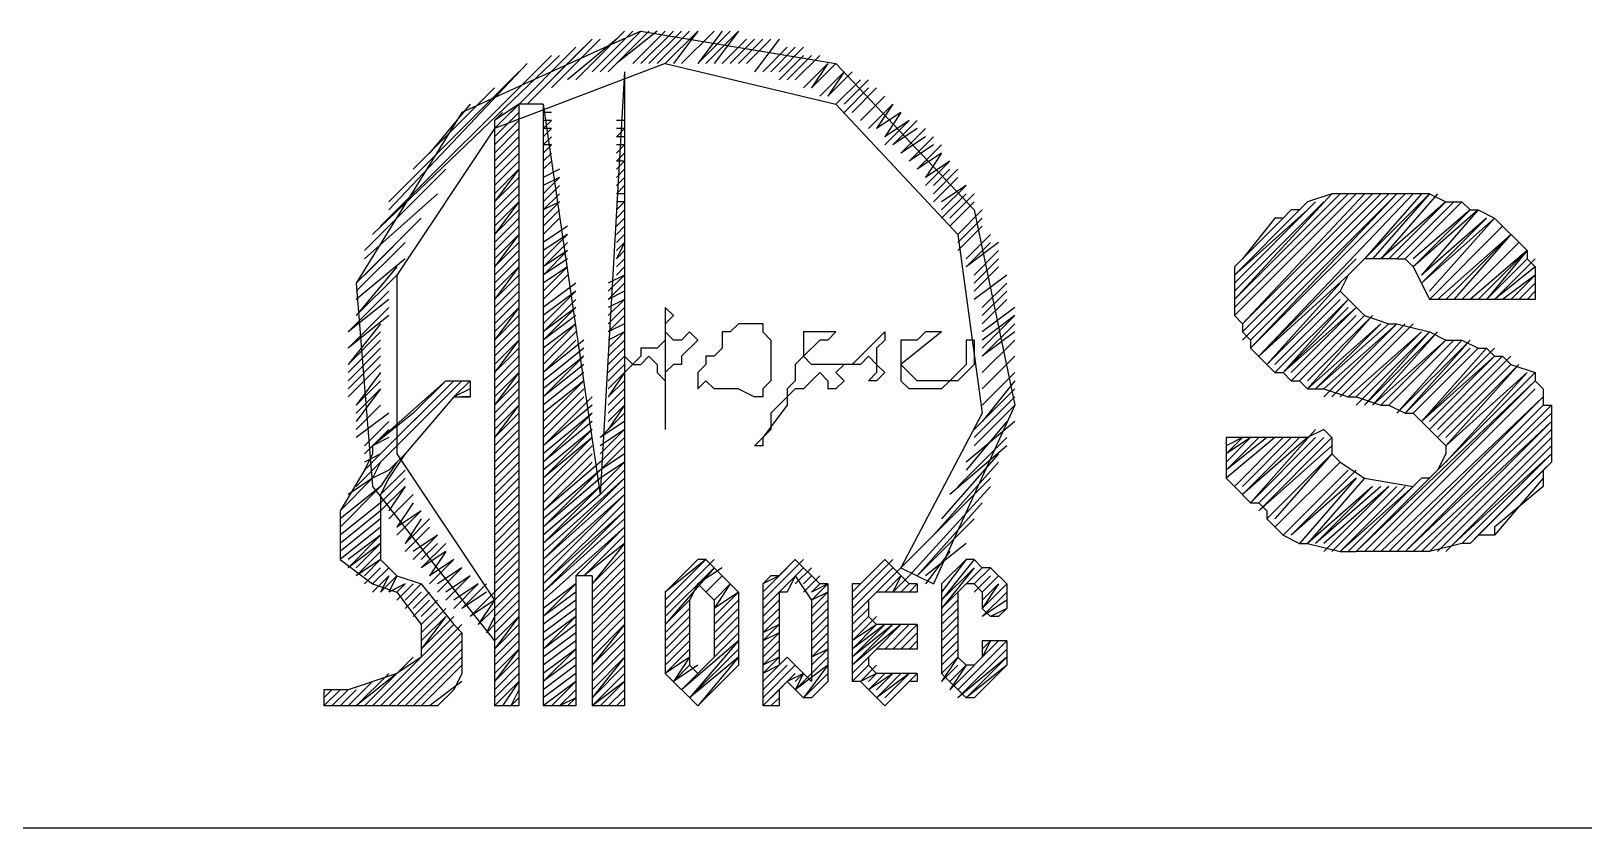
# Model space of a CAD drawing. Extents: x -1005 to 594, y -998 to 420.
# Drawn here: x 444.8 to 463.9, y 7.5 to 17.3 of the extents above; entities that cross this region are included whole.
import ezdxf

# ---------------------------------------------------------------- set-up
doc = ezdxf.new("R2010")
doc.units = 0

msp = doc.modelspace()

# ---------------------------------------------------------------- linework, layer by layer
at = {"layer": 'GT_1', "flags": 128}
for points in [[(452.3, 17.3), (450.1, 16.3), (448.8, 14.2), (449, 11.7), (450.5, 9.8)], [(451.7, 17.2), (451, 16.5)], [(451.8, 17.2), (451.2, 16.6)], [(452, 17.2), (451.4, 16.7)], [(452.1, 17.3), (451.5, 16.7)], [(452.2, 17.3), (451.7, 16.8)], [(452.3, 17.3), (451.8, 16.8)], [(452.4, 17.3), (451.9, 16.8)], [(452.5, 17.3), (452, 16.9)], [(452.6, 17.3), (452.2, 16.9)], [(452.7, 17.3), (452.3, 16.9)], [(452.3, 17.3), (454.7, 16.9)], [(452.8, 17.3), (452.4, 16.9)], [(452.9, 17.3), (452.5, 16.9)], [(453, 17.3), (452.6, 16.9)], [(453, 17.3), (452.7, 16.9)], [(453.2, 17.3), (452.8, 16.9)], [(453.2, 17.3), (452.8, 16.9)], [(453.4, 17.3), (453, 16.9)], [(453.3, 17.3), (453, 16.9)], [(453.5, 17.3), (453.1, 16.9)], [(453.5, 17.3), (453.2, 16.9)], [(453.6, 17.2), (453.3, 16.9)], [(453.7, 17.2), (453.4, 16.9)], [(453.8, 17.2), (453.5, 16.9)], [(453.8, 17.2), (453.5, 16.9)], [(453.9, 17.2), (453.6, 16.9)], [(454, 17.2), (453.7, 16.8)], [(451.3, 17), (449, 14.8)], [(451.2, 17), (449.1, 14.9)], [(451.5, 17.1), (450.7, 16.3)], [(451.6, 17.1), (450.9, 16.4)], [(454.1, 17.1), (453.8, 16.8)], [(454.1, 17.1), (453.8, 16.8)], [(454.2, 17.1), (453.9, 16.8)], [(454.3, 17.1), (454, 16.8)], [(454.3, 17), (454, 16.7)], [(454.4, 17), (454.1, 16.7)], [(454.5, 17), (454.2, 16.7)], [(454.5, 17), (454.2, 16.7)], [(450.9, 16.9), (449.2, 15.1)], [(452.6, 16.9), (450.5, 16.1), (449.3, 14.3), (449.3, 12.1), (450.5, 10.3)], [(452.6, 16.9), (454.7, 16.4)], [(454.6, 16.9), (454.3, 16.6)], [(454.6, 16.9), (454.4, 16.6)], [(454.7, 16.9), (454.4, 16.6)], [(454.7, 16.9), (456.4, 15.1)], [(450.8, 16.8), (449.2, 15.2)], [(452.1, 16.8), (451.8, 11.6)], [(452.1, 16.8), (452.1, 9)], [(454.8, 16.8), (454.5, 16.5)], [(454.9, 16.8), (454.6, 16.5)], [(454.8, 16.8), (454.6, 16.5)], [(455, 16.7), (454.7, 16.4)], [(455, 16.7), (454.7, 16.4)], [(455.1, 16.7), (454.8, 16.4)], [(450.5, 16.6), (449.5, 15.6)], [(452.1, 16.5), (452.1, 16.4)], [(455.1, 16.6), (454.8, 16.3)], [(455.2, 16.6), (454.9, 16.3)], [(455.2, 16.6), (454.9, 16.3)], [(455.3, 16.5), (455, 16.2)], [(455.3, 16.5), (455, 16.2)], [(450.2, 16.4), (449.7, 15.8)], [(450.8, 16.4), (450.5, 16.1)], [(450.8, 16.4), (450.5, 16.1)], [(450.8, 16.4), (450.5, 16.2)], [(450.6, 16.3), (450.5, 16.2)], [(450.8, 16.3), (450.5, 16)], [(451.1, 16.4), (450.8, 16.4)], [(450.8, 16.4), (450.8, 9)], [(451.1, 16.4), (451.1, 16.4)], [(451.1, 16.4), (451.1, 9)], [(451.1, 16.4), (451.8, 11.6)], [(451.1, 16.4), (451.8, 11.6)], [(451.2, 16.3), (451.1, 16.3)], [(451.2, 16.3), (451.1, 16.3)], [(452.1, 16.4), (452.1, 16.4)], [(452.1, 16.3), (452.1, 16.2)], [(452.1, 16.3), (452.1, 16.3)], [(454.7, 16.4), (456.2, 14.8)], [(455.4, 16.4), (455.1, 16.1)], [(455.4, 16.4), (455.2, 16.1)], [(455.5, 16.3), (455.2, 16.1)], [(455.5, 16.3), (455.3, 16)], [(450.8, 16.2), (450.5, 15.9)], [(450.5, 16.2), (450.5, 9)], [(450.8, 16.1), (450.5, 15.8)], [(450.8, 16.1), (450.5, 15.8)], [(450.5, 16.1), (450.5, 16.1)], [(451.2, 16.2), (451.1, 16.1)], [(451.2, 16.2), (451.1, 16.2)], [(451.2, 16.1), (451.1, 16)], [(451.2, 16.1), (451.1, 16.1)], [(452.1, 16.2), (452, 16.2)], [(452.1, 16.1), (452, 16.1)], [(452.1, 16.1), (452, 16)], [(455.6, 16.2), (455.3, 15.9)], [(455.6, 16.2), (455.3, 16)], [(455.7, 16.2), (455.4, 15.9)], [(455.7, 16.1), (455.4, 15.9)], [(455.8, 16.1), (455.5, 15.8)], [(450.8, 16), (450.5, 15.7)], [(450.8, 16), (450.5, 15.7)], [(450.8, 15.9), (450.5, 15.6)], [(451.2, 16), (451.1, 15.9)], [(451.2, 15.9), (451.1, 15.9)], [(451.2, 15.9), (451.1, 15.8)], [(452.1, 16), (452, 16)], [(452.1, 15.9), (452, 15.8)], [(452.1, 15.9), (452, 15.9)], [(455.8, 16), (455.5, 15.8)], [(455.9, 16), (455.6, 15.7)], [(455.9, 15.9), (455.6, 15.7)], [(456, 15.9), (455.7, 15.6)], [(450.8, 15.8), (450.5, 15.5)], [(450.8, 15.7), (450.5, 15.4)], [(450.8, 15.7), (450.5, 15.4)], [(451.2, 15.8), (451.1, 15.7)], [(451.2, 15.7), (451.1, 15.6)], [(451.2, 15.7), (451.1, 15.6)], [(452.1, 15.8), (452, 15.7)], [(452.1, 15.7), (452, 15.7)], [(452.1, 15.7), (452, 15.6)], [(456, 15.8), (455.7, 15.6)], [(456, 15.8), (455.8, 15.5)], [(456.1, 15.7), (455.8, 15.5)], [(456.1, 15.7), (455.8, 15.4)], [(449.9, 15.6), (448.9, 14.6)], [(450.8, 15.6), (450.5, 15.2)], [(450.8, 15.6), (450.5, 15.3)], [(450.8, 15.5), (450.5, 15.2)], [(451.3, 15.6), (451.1, 15.5)], [(451.3, 15.6), (451.1, 15.5)], [(451.3, 15.5), (451.1, 15.3)], [(451.3, 15.5), (451.1, 15.4)], [(452.1, 15.6), (452, 15.5)], [(452.1, 15.5), (452, 15.4)], [(452.1, 15.5), (452, 15.4)], [(456.1, 15.6), (455.9, 15.4)], [(456.2, 15.6), (455.9, 15.3)], [(456.2, 15.5), (455.9, 15.2)], [(449.8, 15.3), (448.9, 14.5)], [(450.8, 15.4), (450.5, 15.1)], [(450.8, 15.3), (450.5, 15)], [(450.8, 15.3), (450.5, 15)], [(451.3, 15.4), (451.1, 15.2)], [(451.3, 15.4), (451.1, 15.2)], [(451.3, 15.3), (451.1, 15.1)], [(452.1, 15.4), (452, 15.3)], [(452.1, 15.3), (452, 15.3)], [(456.3, 15.4), (456, 15.1)], [(456.3, 15.4), (456, 15.2)], [(456.3, 15.3), (456, 15)], [(456.4, 15.3), (456.1, 15)], [(461.1, 15.3), (459.6, 13.8)], [(461, 15.3), (459.6, 13.9)], [(460.9, 15.3), (459.6, 14)], [(461.1, 15.3), (459.6, 13.8)], [(461, 15.3), (459.6, 13.9)], [(460.8, 15.3), (459.6, 14)], [(461.5, 15.3), (459.7, 13.5)], [(461.4, 15.3), (459.7, 13.6)], [(461.3, 15.3), (459.7, 13.7)], [(461.4, 15.3), (459.7, 13.6)], [(461.2, 15.3), (459.7, 13.7)], [(461.7, 15.3), (459.8, 13.4)], [(461.6, 15.3), (459.8, 13.5)], [(461.6, 15.3), (459.8, 13.4)], [(461.8, 15.3), (459.9, 13.3)], [(461.8, 15.3), (459.9, 13.3)], [(460.8, 15.3), (460.5, 15.2)], [(461, 15.3), (460.8, 15.3)], [(462, 15.3), (461, 15.3)], [(462, 15.3), (461.2, 14.5)], [(461.9, 15.3), (461.2, 14.5)], [(462, 15.3), (461.3, 14.5)], [(462.1, 15.3), (461.4, 14.5)], [(462, 15.3), (462.2, 15.2)], [(450.8, 15.2), (450.5, 14.8)], [(450.8, 15.2), (450.5, 14.9)], [(450.8, 15.1), (450.5, 14.8)], [(451.3, 15.2), (451.1, 15.1)], [(451.3, 15.2), (451.1, 15)], [(451.3, 15.1), (451.1, 14.9)], [(452.1, 15.2), (452, 15.1)], [(452.1, 15.2), (452, 15.2)], [(452.1, 15.1), (452, 15)], [(452.1, 15.1), (452, 15)], [(456.4, 15.2), (456.1, 14.9)], [(456.4, 15.2), (456.1, 14.9)], [(456.5, 15.1), (456.2, 14.8)], [(456.5, 15.1), (456.2, 14.8)], [(456.4, 15.1), (456.9, 12.7)], [(460.7, 15.2), (459.6, 14.1)], [(460.6, 15.2), (459.6, 14.2)], [(460.5, 15.1), (459.6, 14.3)], [(460.4, 15.1), (459.6, 14.3)], [(460.3, 15.1), (460.2, 15)], [(460.4, 15.1), (460.3, 15.1)], [(460.5, 15.2), (460.4, 15.1)], [(462.2, 15.2), (461.4, 14.5)], [(462.2, 15.2), (461.5, 14.5)], [(462.3, 15.2), (461.6, 14.5)], [(462.3, 15.2), (461.6, 14.5)], [(462.4, 15.2), (461.7, 14.5)], [(462.4, 15.2), (461.7, 14.5)], [(462.6, 15.1), (461.8, 14.4)], [(462.5, 15.1), (461.8, 14.4)], [(462.5, 15.1), (461.8, 14.4)], [(462.5, 15.1), (461.8, 14.5)], [(462.6, 15.1), (461.9, 14.3)], [(462.2, 15.2), (462.4, 15.2)], [(462.4, 15.2), (462.5, 15.1)], [(462.5, 15.1), (462.6, 15.1)], [(462.6, 15.1), (462.8, 15)], [(449.5, 14.9), (448.8, 14.2)], [(449.6, 15), (448.9, 14.3)], [(450.8, 15), (450.5, 14.7)], [(450.8, 14.9), (450.5, 14.6)], [(450.8, 14.9), (450.5, 14.6)], [(451.3, 15), (451.1, 14.8)], [(451.3, 15), (451.1, 14.8)], [(451.4, 14.9), (451.1, 14.7)], [(451.4, 14.9), (451.1, 14.7)], [(452.1, 15), (452, 14.9)], [(452.1, 14.9), (452, 14.8)], [(456.5, 15), (456.2, 14.7)], [(456.5, 14.9), (456.2, 14.6)], [(460.2, 15), (459.7, 14.5)], [(460.1, 15), (459.7, 14.5)], [(460.2, 15), (460.1, 15)], [(462.8, 15), (461.9, 14.2)], [(462.7, 15), (461.9, 14.2)], [(462.7, 15), (461.9, 14.3)], [(462.8, 15), (462, 14.1)], [(462.8, 15), (462, 14.1)], [(462.9, 14.9), (462, 14)], [(462.9, 14.9), (462, 14)], [(462.8, 15), (463.2, 14.6)], [(462.8, 15), (462.8, 15)], [(450.8, 14.8), (450.5, 14.4)], [(450.8, 14.8), (450.5, 14.5)], [(451.4, 14.8), (451.1, 14.5)], [(451.4, 14.8), (451.1, 14.6)], [(452.1, 14.8), (452, 14.7)], [(452.1, 14.8), (452, 14.7)], [(456.2, 14.8), (456.5, 12.6)], [(456.6, 14.8), (456.3, 14.5)], [(456.6, 14.8), (456.3, 14.5)], [(463, 14.8), (462.1, 14)], [(463, 14.8), (462.2, 14)], [(463, 14.8), (462.3, 14)], [(463, 14.8), (462.3, 14)], [(449.4, 14.7), (448.8, 14.1)], [(450.8, 14.7), (450.5, 14.4)], [(450.8, 14.6), (450.5, 14.3)], [(451.4, 14.7), (451.1, 14.4)], [(451.4, 14.6), (451.1, 14.4)], [(451.4, 14.6), (451.1, 14.3)], [(452.1, 14.7), (452, 14.5)], [(452.1, 14.7), (452, 14.6)], [(452.1, 14.6), (452, 14.5)], [(456.7, 14.7), (456.3, 14.4)], [(456.6, 14.7), (456.3, 14.4)], [(456.7, 14.6), (456.4, 14.3)], [(463.1, 14.7), (462.4, 14)], [(463.1, 14.7), (462.4, 14)], [(463.2, 14.6), (462.5, 14)], [(463.2, 14.6), (462.6, 14)], [(463.2, 14.6), (462.7, 14)], [(463.2, 14.6), (463.2, 14.5)], [(449.4, 14.5), (448.8, 14)], [(449.3, 14.4), (448.8, 13.8)], [(450.8, 14.5), (450.5, 14.2)], [(450.8, 14.5), (450.5, 14.2)], [(450.8, 14.4), (450.5, 14)], [(450.8, 14.4), (450.5, 14.1)], [(451.4, 14.5), (451.1, 14.3)], [(451.4, 14.4), (451.1, 14.1)], [(451.4, 14.4), (451.1, 14.2)], [(452.1, 14.5), (452, 14.4)], [(452.1, 14.4), (452, 14.3)], [(452.1, 14.4), (452, 14.3)], [(456.7, 14.5), (456.4, 14.2)], [(456.7, 14.4), (456.4, 14.1)], [(456.7, 14.4), (456.4, 14.1)], [(459.7, 14.5), (459.6, 14.4)], [(459.6, 14.4), (459.6, 14.2)], [(461.1, 14.5), (459.9, 13.3)], [(461.2, 14.5), (461, 14.3)], [(461.6, 14.5), (461.2, 14.5)], [(461.6, 14.5), (461.7, 14.5)], [(461.7, 14.5), (461.8, 14.4)], [(461.8, 14.4), (461.9, 14.2)], [(463.2, 14.5), (462.7, 14)], [(463.3, 14.5), (462.8, 14)], [(463.3, 14.4), (462.8, 14)], [(463.2, 14.5), (463.3, 14.4)], [(463.3, 14.4), (463.3, 14)], [(449.3, 14.3), (448.8, 13.8)], [(450.8, 14.3), (450.5, 14)], [(450.8, 14.2), (450.5, 13.9)], [(451.4, 14.3), (451.1, 14)], [(451.4, 14.3), (451.1, 14)], [(451.5, 14.2), (451.1, 13.9)], [(451.5, 14.2), (451.1, 13.9)], [(452.1, 14.3), (451.9, 14.1)], [(452.1, 14.3), (451.9, 14.2)], [(452.1, 14.2), (451.9, 14)], [(456.8, 14.3), (456.4, 14)], [(456.8, 14.2), (456.5, 13.9)], [(459.6, 14.2), (459.6, 13.8)], [(461, 14.3), (459.9, 13.3)], [(460.9, 14.2), (460, 13.2)], [(461, 14.3), (460.9, 14.1)], [(461.9, 14.2), (462, 14)], [(463.3, 14.3), (462.9, 14)], [(463.3, 14.3), (463, 14)], [(463.3, 14.2), (463.1, 14)], [(463.3, 14.2), (463.1, 14)], [(449.2, 14.1), (448.7, 13.6)], [(449.2, 14), (448.7, 13.6)], [(450.8, 14.1), (450.5, 13.8)], [(450.8, 14.1), (450.5, 13.8)], [(450.8, 14), (450.5, 13.7)], [(451.5, 14.1), (451.1, 13.7)], [(451.5, 14.1), (451.1, 13.8)], [(451.5, 14), (451.1, 13.6)], [(452.1, 14.1), (451.9, 14)], [(452.1, 14), (451.9, 13.8)], [(452.1, 14), (451.9, 13.9)], [(456.8, 14.1), (456.5, 13.8)], [(456.8, 14.1), (456.5, 13.8)], [(456.8, 14), (456.5, 13.7)], [(460.9, 14.1), (460, 13.2)], [(461, 14), (460.1, 13.1)], [(460.9, 14), (460.1, 13.2)], [(461, 14), (460.2, 13.1)], [(460.9, 14.1), (461.2, 13.8)], [(463.3, 14), (462, 14)], [(463.3, 14.1), (463.2, 14)], [(463.3, 14), (463.3, 14)], [(449.2, 13.9), (448.7, 13.4)], [(449.2, 13.8), (448.7, 13.4)], [(450.8, 13.9), (450.5, 13.6)], [(450.8, 13.9), (450.5, 13.5)], [(450.8, 13.8), (450.5, 13.5)], [(451.5, 13.9), (451.1, 13.6)], [(451.5, 13.9), (451.1, 13.5)], [(451.5, 13.8), (451.1, 13.5)], [(452.1, 13.9), (451.9, 13.7)], [(452.1, 13.9), (451.9, 13.7)], [(452.1, 13.8), (451.9, 13.6)], [(452.6, 13.9), (452.6, 12.4)], [(452.6, 13.9), (452.7, 13.8)], [(452.7, 13.8), (452.6, 13.7)], [(456.9, 13.9), (456.5, 13.6)], [(456.9, 13.8), (456.5, 13.4)], [(456.9, 13.8), (456.5, 13.5)], [(459.6, 13.8), (459.7, 13.7)], [(461.1, 13.9), (460.2, 13.1)], [(461, 13.9), (460.2, 13.1)], [(461.1, 13.9), (460.3, 13.1)], [(461.1, 13.8), (460.3, 13)], [(461.2, 13.8), (460.4, 13)], [(461.2, 13.8), (460.4, 13)], [(461.3, 13.8), (460.5, 13)], [(461.3, 13.8), (460.5, 12.9)], [(461.2, 13.8), (461.5, 13.7)], [(449.1, 13.7), (448.7, 13.2)], [(449.1, 13.6), (448.7, 13.2)], [(450.8, 13.7), (450.5, 13.4)], [(450.8, 13.7), (450.5, 13.4)], [(450.8, 13.6), (450.5, 13.3)], [(451.5, 13.7), (451.1, 13.3)], [(451.5, 13.7), (451.1, 13.4)], [(451.5, 13.6), (451.1, 13.2)], [(451.5, 13.6), (451.1, 13.2)], [(452.1, 13.7), (451.9, 13.6)], [(452.1, 13.6), (451.9, 13.5)], [(452.1, 13.6), (451.9, 13.4)], [(452.6, 13.7), (452.6, 13.6)], [(452.6, 13.6), (452.7, 13.5)], [(452.9, 13.6), (452.8, 13.5)], [(452.9, 13.6), (453, 13.5)], [(453.3, 13.6), (453.3, 13.4)], [(453.4, 13.6), (453.3, 13.6)], [(453.4, 13.6), (453.3, 13.6)], [(453.3, 13.6), (453.3, 13.4)], [(453.5, 13.7), (453.4, 13.6)], [(453.5, 13.7), (453.4, 13.6)], [(453.8, 13.7), (453.5, 13.7)], [(453.8, 13.7), (453.5, 13.7)], [(453.8, 13.7), (453.8, 13.6)], [(453.8, 13.6), (453.9, 13.5)], [(454.3, 13.6), (454.3, 13.3)], [(454.7, 13.6), (454.3, 13.6)], [(454.7, 13.6), (454.6, 13.5)], [(455.3, 13.6), (454.9, 13.2)], [(455.3, 13.6), (455.3, 13.5)], [(456, 13.6), (455.5, 13.2)], [(455.8, 13.6), (455.7, 13.5)], [(456, 13.6), (455.8, 13.6)], [(456.9, 13.7), (456.5, 13.3)], [(456.9, 13.6), (456.5, 13.3)], [(459.7, 13.7), (459.7, 13.6)], [(459.7, 13.6), (459.8, 13.5)], [(461.4, 13.7), (460.5, 12.9)], [(461.5, 13.7), (460.6, 12.9)], [(461.4, 13.7), (460.6, 12.9)], [(461.6, 13.7), (460.7, 12.8)], [(461.6, 13.7), (460.7, 12.9)], [(461.7, 13.7), (460.8, 12.8)], [(461.7, 13.7), (460.8, 12.8)], [(461.8, 13.7), (460.9, 12.8)], [(461.8, 13.7), (460.9, 12.8)], [(461.9, 13.6), (461, 12.8)], [(461.9, 13.6), (461.1, 12.8)], [(462, 13.6), (461.1, 12.7)], [(462, 13.6), (461.2, 12.7)], [(462.1, 13.6), (461.2, 12.7)], [(462.1, 13.6), (461.3, 12.7)], [(461.5, 13.7), (461.6, 13.7)], [(461.6, 13.7), (462, 13.6)], [(462, 13.6), (462.2, 13.5)], [(449.1, 13.5), (448.7, 13.1)], [(449.1, 13.4), (448.7, 13)], [(450.8, 13.5), (450.5, 13.2)], [(450.8, 13.5), (450.5, 13.1)], [(450.8, 13.4), (450.5, 13.1)], [(451.6, 13.5), (451.1, 13.1)], [(451.5, 13.5), (451.1, 13.1)], [(451.6, 13.4), (451.1, 13)], [(452.1, 13.5), (451.9, 13.3)], [(452.1, 13.5), (451.9, 13.3)], [(452.1, 13.4), (451.9, 13.2)], [(452.5, 13.4), (452.3, 13.4)], [(452.3, 13.4), (452.3, 13.3)], [(452.6, 13.5), (452.5, 13.4)], [(452.6, 13.5), (452.6, 13)], [(452.8, 13.5), (452.7, 13.5)], [(453, 13.5), (452.8, 13.3)], [(453.3, 13.4), (453.2, 13.3)], [(453.3, 13.4), (453.2, 13.3)], [(453.9, 13.5), (453.9, 13)], [(453.9, 13.5), (453.9, 13)], [(454.5, 13.5), (454.3, 13.3)], [(454.6, 13.5), (454.5, 13.5)], [(455.3, 13.5), (455.2, 13.4)], [(455.2, 13.4), (455.2, 13.2)], [(455.7, 13.5), (455.5, 13.5)], [(455.5, 13.5), (455.5, 13)], [(456.4, 13.5), (456.3, 13.5)], [(456.3, 13.5), (456.3, 13.2)], [(456.4, 13.5), (456.4, 13.2)], [(456.9, 13.5), (456.5, 13.1)], [(456.9, 13.5), (456.5, 13.1)], [(459.8, 13.5), (459.8, 13.4)], [(459.8, 13.4), (460, 13.2)], [(462.2, 13.5), (461.3, 12.7)], [(462.2, 13.5), (461.4, 12.7)], [(462.3, 13.5), (461.5, 12.7)], [(462.3, 13.5), (461.5, 12.7)], [(462.5, 13.5), (461.6, 12.6)], [(462.4, 13.5), (461.6, 12.6)], [(462.5, 13.5), (461.7, 12.6)], [(462.5, 13.4), (461.7, 12.6)], [(462.6, 13.4), (461.8, 12.6)], [(462.6, 13.4), (461.8, 12.6)], [(462.8, 13.4), (461.9, 12.5)], [(462.7, 13.4), (461.9, 12.5)], [(462.2, 13.5), (462.3, 13.5)], [(462.3, 13.5), (462.4, 13.5)], [(462.4, 13.5), (462.6, 13.4)], [(462.6, 13.4), (462.7, 13.4)], [(462.7, 13.4), (462.8, 13.3)], [(449.1, 13.3), (448.7, 12.9)], [(449.1, 13.2), (448.7, 12.8)], [(450.8, 13.3), (450.5, 13)], [(450.8, 13.3), (450.5, 13)], [(450.8, 13.2), (450.5, 12.9)], [(451.6, 13.3), (451.1, 12.9)], [(451.6, 13.3), (451.1, 12.8)], [(451.6, 13.2), (451.1, 12.8)], [(452.1, 13.3), (451.9, 13.1)], [(452.1, 13.2), (451.9, 13)], [(452.1, 13.2), (451.9, 13)], [(452.1, 13.3), (452.2, 13.2)], [(452.3, 13.3), (452.1, 13.1)], [(452.2, 13.2), (452.3, 13.2)], [(452.4, 13.3), (452.3, 13.2)], [(452.4, 13.3), (452.5, 13.2)], [(452.5, 13.2), (452.5, 13.1)], [(452.7, 13.2), (452.6, 13.1)], [(452.8, 13.2), (452.7, 13.2)], [(452.8, 13.3), (452.8, 13.2)], [(453.1, 13.2), (453, 13.1)], [(453.1, 13.2), (453, 13.1)], [(453.1, 13.3), (453.1, 13.2)], [(453.2, 13.3), (453.1, 13.3)], [(453.2, 13.3), (453.1, 13.3)], [(453.1, 13.3), (453.1, 13.2)], [(454.3, 13.3), (454.2, 13.2)], [(454.2, 13.2), (454.2, 13)], [(454.3, 13.3), (454.4, 13.2)], [(454.9, 13.2), (454.4, 13.2)], [(454.8, 13.2), (454.7, 13.1)], [(455, 13.2), (454.8, 13.2)], [(455.1, 13.3), (455, 13.2)], [(455.1, 13.3), (455.2, 13.2)], [(455.2, 13.2), (455.2, 13.1)], [(455.2, 13.2), (455.3, 13.1)], [(455.5, 13.2), (455.7, 13)], [(456.3, 13.2), (456.1, 13)], [(456.4, 13.2), (456.2, 13)], [(456.9, 13.3), (456.5, 12.9)], [(456.9, 13.3), (456.5, 12.9)], [(460, 13.2), (460.1, 13.1)], [(462.8, 13.3), (461.9, 12.5)], [(462.9, 13.3), (462, 12.4)], [(462.8, 13.3), (462, 12.5)], [(462.9, 13.3), (462, 12.4)], [(463, 13.3), (462.1, 12.4)], [(463, 13.2), (462.1, 12.3)], [(463.1, 13.2), (462.2, 12.3)], [(463.1, 13.2), (462.2, 12.2)], [(463.1, 13.2), (462.2, 12.3)], [(462.8, 13.3), (462.9, 13.3)], [(462.9, 13.3), (463, 13.2)], [(463, 13.2), (463.3, 13.1)], [(449.1, 13.1), (448.8, 12.7)], [(449.1, 13), (448.8, 12.7)], [(449.9, 13), (449, 12.2)], [(450.1, 13), (449.1, 12)], [(450, 13), (449.1, 12.1)], [(450.1, 13), (449.1, 12)], [(449.9, 13), (449.5, 12.6)], [(449.9, 13), (450.2, 13)], [(449.9, 13), (450.2, 13)], [(450.2, 13), (450, 12.8)], [(450.2, 13), (450.2, 12.8)], [(450.2, 13), (450.2, 12.8)], [(450.8, 13.1), (450.5, 12.8)], [(450.8, 13.1), (450.5, 12.7)], [(450.8, 13), (450.5, 12.7)], [(451.6, 13.1), (451.1, 12.7)], [(451.6, 13.1), (451.1, 12.7)], [(451.6, 13), (451.1, 12.5)], [(451.6, 13), (451.1, 12.6)], [(452.1, 13.1), (451.9, 12.8)], [(452.1, 13.1), (451.9, 12.9)], [(452.1, 13), (451.9, 12.8)], [(452.5, 13.1), (452.6, 13)], [(452.6, 13.1), (452.6, 12.4)], [(453, 13.1), (453, 12.9)], [(453, 13.1), (453, 12.9)], [(453.1, 13), (453, 12.9)], [(453.1, 13), (453, 12.9)], [(453.1, 13), (453.2, 12.9)], [(453.1, 13), (453.2, 12.9)], [(453.9, 13), (453.8, 12.9)], [(453.9, 13), (453.8, 12.9)], [(454.2, 13), (454.1, 12.9)], [(454.5, 13.1), (454.3, 12.9)], [(454.5, 13.1), (454.6, 13)], [(454.6, 13), (454.6, 12.9)], [(454.7, 13.1), (454.8, 13)], [(454.8, 13), (454.7, 12.9)], [(455.2, 13.1), (455.1, 13)], [(455.2, 13), (455.1, 13)], [(455.3, 13.1), (455.2, 13)], [(455.5, 13), (455.6, 12.9)], [(456.1, 13), (455.7, 13)], [(456.1, 13), (456, 12.9)], [(456.2, 13), (456.1, 13)], [(456.9, 13.1), (456.5, 12.7)], [(456.9, 13.1), (456.5, 12.7)], [(456.9, 13), (456.5, 12.5)], [(460.1, 13.1), (460.2, 13.1)], [(460.2, 13.1), (460.3, 13)], [(460.3, 13), (460.4, 13)], [(460.4, 13), (460.5, 12.9)], [(463.3, 13), (461.1, 10.9)], [(463.3, 13), (461.2, 10.9)], [(463.3, 13.1), (462.1, 11.9)], [(463.2, 13.1), (462.2, 12.2)], [(463.2, 13.1), (462.2, 12)], [(463.3, 13.1), (463.3, 13)], [(463.3, 13), (463.4, 12.9)], [(449.1, 12.9), (448.8, 12.5)], [(449.1, 12.9), (448.8, 12.6)], [(449.9, 12.9), (449.1, 12.1)], [(450, 12.8), (449.4, 12.1)], [(450.2, 12.9), (450, 12.8)], [(450, 12.8), (450.2, 12.8)], [(450.2, 12.8), (450.1, 12.8)], [(450.2, 12.8), (450.2, 12.8)], [(450.8, 12.9), (450.5, 12.6)], [(450.8, 12.9), (450.5, 12.6)], [(450.8, 12.8), (450.5, 12.5)], [(451.6, 12.9), (451.1, 12.4)], [(451.6, 12.9), (451.1, 12.4)], [(451.7, 12.8), (451.1, 12.2)], [(451.6, 12.8), (451.1, 12.3)], [(452.1, 12.9), (451.9, 12.7)], [(452.1, 12.8), (451.9, 12.6)], [(452.1, 12.8), (451.9, 12.6)], [(453.5, 12.9), (453.2, 12.9)], [(453.5, 12.9), (453.2, 12.9)], [(453.5, 12.9), (453.7, 12.8)], [(453.5, 12.9), (453.7, 12.8)], [(453.8, 12.8), (453.7, 12.8)], [(453.8, 12.8), (453.7, 12.8)], [(453.8, 12.9), (453.8, 12.8)], [(453.8, 12.9), (453.8, 12.8)], [(454.1, 12.8), (453.9, 12.6)], [(454.1, 12.9), (454.1, 12.8)], [(454.2, 12.9), (454.1, 12.8)], [(454.1, 12.8), (454.1, 12.7)], [(454.3, 12.9), (454.2, 12.9)], [(454.7, 12.9), (454.6, 12.9)], [(456, 12.9), (455.6, 12.9)], [(456.9, 12.9), (456.4, 12.4)], [(456.9, 12.8), (456.4, 12.3)], [(460.5, 12.9), (460.7, 12.9)], [(460.7, 12.9), (461, 12.8)], [(461, 12.8), (461.1, 12.8)], [(461.1, 12.8), (461.4, 12.7)], [(463.3, 12.9), (461.3, 10.9)], [(463.3, 12.9), (461.3, 10.9)], [(463.4, 12.8), (461.4, 10.9)], [(463.4, 12.8), (461.5, 10.9)], [(463.4, 12.8), (461.5, 10.9)], [(463.4, 12.9), (463.4, 12.7)], [(449.1, 12.7), (448.8, 12.4)], [(449.1, 12.7), (448.8, 12.4)], [(450.8, 12.7), (450.5, 12.3)], [(450.8, 12.7), (450.5, 12.4)], [(451.7, 12.7), (451.1, 12.2)], [(452.1, 12.7), (451.9, 12.4)], [(452.1, 12.7), (451.9, 12.5)], [(454.1, 12.7), (453.8, 12.3)], [(456.9, 12.7), (455.9, 10.5)], [(456.9, 12.7), (456.4, 12.2)], [(461.4, 12.7), (461.5, 12.7)], [(461.5, 12.7), (461.7, 12.6)], [(463.4, 12.7), (461.6, 10.9)], [(463.5, 12.7), (461.7, 10.9)], [(463.4, 12.7), (463.5, 12.7)], [(463.5, 12.7), (463.5, 12)], [(449.2, 12.6), (448.8, 12.3)], [(449.2, 12.5), (448.9, 12.2)], [(449.5, 12.6), (449, 12.2)], [(450.8, 12.6), (450.5, 12.3)], [(450.8, 12.5), (450.5, 12.2)], [(450.8, 12.5), (450.5, 12.2)], [(451.7, 12.6), (451.1, 12.1)], [(451.7, 12.6), (451.1, 12)], [(451.7, 12.5), (451.1, 12)], [(452.1, 12.6), (451.8, 12.3)], [(452.1, 12.5), (451.8, 12.3)], [(453.9, 12.6), (453.9, 12.4)], [(456.5, 12.6), (455.5, 10.7)], [(456.8, 12.5), (456.3, 11.9)], [(456.9, 12.5), (456.3, 12)], [(463.5, 12.6), (461.7, 10.9)], [(461.7, 12.6), (461.8, 12.6)], [(461.8, 12.6), (461.9, 12.5)], [(463.5, 12.5), (461.8, 10.9)], [(463.5, 12.5), (461.9, 10.9)], [(461.9, 12.5), (462.2, 12.2)], [(449.2, 12.4), (448.9, 12.1)], [(449.2, 12.4), (448.9, 12.1)], [(449.2, 12.3), (449, 12.2)], [(449, 12.3), (449, 12.3)], [(450.8, 12.4), (450.5, 12.1)], [(450.8, 12.3), (450.5, 12)], [(451.7, 12.4), (451.1, 11.8)], [(451.7, 12.4), (451.1, 11.9)], [(451.7, 12.3), (451.1, 11.7)], [(451.7, 12.3), (451.1, 11.8)], [(452.1, 12.4), (451.8, 12.1)], [(452.1, 12.4), (451.8, 12.2)], [(452.1, 12.3), (451.8, 12)], [(452.1, 12.3), (451.8, 12)], [(453.9, 12.4), (453.7, 12.2)], [(453.8, 12.3), (453.8, 12.2)], [(456.8, 12.3), (456.2, 11.7)], [(460.1, 12.3), (459.5, 11.8)], [(460, 12.3), (459.5, 11.9)], [(459.8, 12.3), (459.5, 12)], [(459.7, 12.3), (459.5, 12.1)], [(459.6, 12.3), (459.5, 12.3)], [(460.1, 12.3), (459.5, 11.8)], [(459.9, 12.3), (459.5, 11.9)], [(459.8, 12.3), (459.5, 12.1)], [(459.7, 12.3), (459.5, 12.2)], [(459.5, 12.3), (459.5, 12.3)], [(460.5, 12.3), (459.5, 12.3)], [(459.5, 12.3), (459.5, 11.9)], [(460.2, 12.3), (459.6, 11.7)], [(460.2, 12.3), (459.6, 11.7)], [(460.5, 12.3), (459.7, 11.6)], [(460.4, 12.3), (459.7, 11.6)], [(460.5, 12.3), (459.7, 11.6)], [(460.3, 12.3), (459.7, 11.7)], [(460.6, 12.4), (459.8, 11.5)], [(460.6, 12.3), (459.8, 11.5)], [(460.8, 12.3), (459.9, 11.4)], [(460.7, 12.3), (459.9, 11.5)], [(460.7, 12.4), (460.5, 12.3)], [(460.7, 12.4), (460.8, 12.3)], [(460.8, 12.3), (460.8, 12.2)], [(463.5, 12.4), (462, 10.9)], [(463.5, 12.4), (462, 10.9)], [(463.5, 12.3), (462.1, 10.9)], [(449.1, 12.1), (448.9, 11.9)], [(449.1, 12.1), (448.9, 12)], [(449, 12.1), (448.9, 11.9)], [(449, 12.2), (449, 12.1)], [(449, 12.2), (449, 12.1)], [(449.4, 12.1), (449.2, 11.9)], [(449.4, 12.1), (449.2, 11.8)], [(450.8, 12.2), (450.5, 11.9)], [(450.8, 12.2), (450.5, 11.9)], [(450.8, 12.1), (450.5, 11.8)], [(450.8, 12.1), (450.5, 11.8)], [(451.7, 12.2), (451.1, 11.6)], [(451.7, 12.2), (451.1, 11.6)], [(451.7, 12.1), (451.1, 11.5)], [(452.1, 12.2), (451.8, 11.9)], [(452.1, 12.1), (451.8, 11.9)], [(453.8, 12.2), (453.7, 12.2)], [(456.7, 12.1), (456, 11.3)], [(456.8, 12.2), (456.1, 11.6)], [(460.8, 12.2), (459.9, 11.4)], [(460.8, 12.2), (459.9, 11.4)], [(460.8, 12.1), (460, 11.3)], [(460.8, 12.1), (460, 11.3)], [(460.8, 12.1), (460.1, 11.3)], [(460.8, 12.2), (460.8, 12.1)], [(460.8, 12.1), (460.9, 12)], [(462.2, 12.1), (462.1, 11.9)], [(463.5, 12.2), (462.2, 10.9)], [(462.2, 12.2), (462.2, 12.1)], [(463.5, 12.1), (462.3, 11)], [(463.5, 12.1), (462.4, 11)], [(448.9, 11.9), (448.6, 11.4)], [(449, 11.9), (448.8, 11.7)], [(448.9, 12), (448.9, 12)], [(448.9, 12), (448.9, 12)], [(448.9, 11.9), (448.9, 11.9)], [(449.1, 12), (449, 11.8)], [(449.1, 12), (449, 11.9)], [(449.2, 11.9), (449, 11.8)], [(449.2, 11.9), (449, 11.8)], [(449.3, 12), (449.1, 11.7)], [(449.4, 11.9), (449.1, 11.6)], [(449.3, 12), (449.2, 11.9)], [(449.3, 12), (449.2, 11.9)], [(450.8, 12), (450.5, 11.7)], [(450.8, 11.9), (450.5, 11.6)], [(451.7, 12), (451.1, 11.4)], [(451.8, 12), (451.1, 11.4)], [(451.8, 11.9), (451.1, 11.3)], [(451.8, 11.9), (451.1, 11.2)], [(452.1, 12), (451.8, 11.7)], [(452.1, 12), (451.8, 11.8)], [(452.1, 11.9), (451.8, 11.6)], [(456.7, 12), (455.9, 11.1)], [(459.5, 11.9), (459.5, 11.8)], [(460.9, 12), (460.1, 11.2)], [(460.9, 12), (460.1, 11.2)], [(460.9, 12), (460.1, 11.2)], [(461, 11.9), (460.2, 11.1)], [(461, 11.9), (460.2, 11.1)], [(461.1, 11.9), (460.3, 11.1)], [(460.9, 12), (461.2, 11.8)], [(462.1, 11.9), (462, 11.8)], [(463.5, 12), (462.5, 11)], [(463.4, 11.9), (462.6, 11.1)], [(463.5, 12), (463.4, 11.9)], [(463.4, 11.9), (463.4, 11.7)], [(449, 11.8), (448.6, 11.4)], [(449, 11.8), (448.6, 11.4)], [(449.1, 11.7), (448.6, 11.2)], [(449.1, 11.7), (448.6, 11.3)], [(449, 11.8), (448.7, 11.6)], [(449.4, 11.8), (449.1, 11.5)], [(449.2, 11.8), (449.1, 11.6)], [(449.1, 11.7), (449.1, 11.7)], [(449.4, 11.7), (449.1, 11.4)], [(449.4, 11.7), (449.2, 11.4)], [(450.8, 11.8), (450.5, 11.5)], [(450.8, 11.8), (450.5, 11.5)], [(450.8, 11.7), (450.5, 11.4)], [(450.8, 11.7), (450.5, 11.4)], [(451.8, 11.8), (451.1, 11.2)], [(452.1, 11.8), (451.1, 10.9)], [(452.1, 11.8), (451.1, 10.8)], [(452.1, 11.7), (451.1, 10.8)], [(451.8, 11.7), (451.1, 11)], [(451.8, 11.7), (451.1, 11.1)], [(456.6, 11.8), (455.5, 10.7)], [(456.6, 11.7), (455.6, 10.6)], [(459.5, 11.8), (459.6, 11.7)], [(459.6, 11.7), (459.8, 11.5)], [(461.1, 11.8), (460.3, 11.1)], [(461.1, 11.8), (460.4, 11)], [(461.1, 11.8), (460.4, 11)], [(461.2, 11.8), (460.5, 11)], [(461.3, 11.7), (460.5, 11)], [(461.4, 11.7), (460.6, 11)], [(461.3, 11.7), (460.6, 11)], [(461.5, 11.7), (460.7, 10.9)], [(461.5, 11.7), (460.7, 11)], [(461.6, 11.7), (460.8, 10.9)], [(461.6, 11.7), (460.8, 10.9)], [(461.8, 11.7), (460.9, 10.9)], [(461.7, 11.7), (460.9, 10.9)], [(461.9, 11.8), (461, 10.9)], [(462, 11.8), (461.1, 10.9)], [(461.2, 11.8), (461.8, 11.7)], [(461.9, 11.8), (461.8, 11.7)], [(462, 11.8), (461.9, 11.8)], [(463.4, 11.8), (462.8, 11.1)], [(463.4, 11.7), (462.8, 11.2)], [(449.1, 11.5), (448.6, 11.1)], [(449.1, 11.5), (448.6, 11.1)], [(449.1, 11.6), (449.1, 11.3)], [(449.5, 11.6), (449.2, 11.3)], [(449.5, 11.6), (449.2, 11.3)], [(449.5, 11.5), (449.3, 11.2)], [(450.8, 11.6), (450.5, 11.3)], [(450.8, 11.5), (450.5, 11.2)], [(452.1, 11.6), (451.1, 10.6)], [(452.1, 11.6), (451.1, 10.7)], [(451.8, 11.6), (451.1, 11)], [(452.1, 11.5), (451.1, 10.5)], [(456.5, 11.5), (455.7, 10.6)], [(459.8, 11.5), (459.9, 11.5)], [(459.9, 11.5), (460, 11.4)], [(448.6, 11.4), (448.6, 10.8)], [(449.1, 11.4), (448.6, 11)], [(449.1, 11.4), (448.6, 11)], [(449.1, 11.3), (448.6, 10.9)], [(449.1, 11.3), (449.1, 10.8)], [(449.6, 11.4), (449.3, 11.1)], [(449.6, 11.4), (449.3, 11.2)], [(449.7, 11.3), (449.4, 11)], [(449.6, 11.3), (449.4, 11)], [(450.8, 11.4), (450.5, 11.1)], [(450.8, 11.4), (450.5, 11.1)], [(450.8, 11.3), (450.5, 11)], [(450.8, 11.3), (450.5, 11)], [(452.1, 11.4), (451.1, 10.5)], [(452.1, 11.4), (451.1, 10.4)], [(452.1, 11.3), (451.1, 10.4)], [(456.4, 11.3), (455.7, 10.6)], [(460, 11.4), (460, 11.3)], [(460, 11.3), (460.2, 11.1)], [(449.1, 11.2), (448.6, 10.8)], [(449.1, 11.1), (448.7, 10.7)], [(449.1, 11.1), (448.7, 10.8)], [(449.7, 11.2), (449.4, 10.9)], [(449.8, 11.1), (449.5, 10.9)], [(449.8, 11.1), (449.5, 10.8)], [(450.8, 11.2), (450.5, 10.9)], [(450.8, 11.1), (450.5, 10.8)], [(452.1, 11.2), (451.1, 10.3)], [(452.1, 11.2), (451.5, 10.6)], [(452.1, 11.1), (451.6, 10.6)], [(460.2, 11.1), (460.4, 11)], [(462.6, 11.1), (462.5, 11)], [(462.8, 11.1), (462.6, 11.1)], [(462.8, 11.2), (462.8, 11.1)], [(449.1, 11), (448.7, 10.7)], [(449.1, 11), (448.8, 10.7)], [(449.1, 10.9), (448.8, 10.6)], [(449.8, 11), (449.6, 10.8)], [(449.9, 11), (449.6, 10.7)], [(449.9, 10.9), (449.6, 10.7)], [(449.9, 10.9), (449.7, 10.6)], [(450.8, 11), (450.5, 10.7)], [(450.8, 11), (450.5, 10.7)], [(450.8, 10.9), (450.5, 10.6)], [(450.8, 10.9), (450.5, 10.6)], [(452.1, 11), (451.6, 10.6)], [(452.1, 11), (451.7, 10.5)], [(452.1, 10.9), (451.7, 10.5)], [(456.3, 11), (455.8, 10.6)], [(456.1, 10.9), (455.8, 10.5)], [(460.4, 11), (460.5, 11)], [(460.5, 11), (460.9, 10.9)], [(460.9, 10.9), (461.1, 10.9)], [(461.9, 10.9), (461.1, 10.9)], [(462, 10.9), (461.9, 10.9)], [(462.4, 11), (462, 10.9)], [(462.5, 11), (462.4, 11)], [(448.6, 10.8), (449, 10.5)], [(449.1, 10.8), (448.8, 10.6)], [(449.1, 10.8), (448.9, 10.6)], [(449.1, 10.7), (448.9, 10.5)], [(449.1, 10.7), (448.9, 10.5)], [(449.2, 10.7), (449, 10.5)], [(449.1, 10.8), (449.3, 10.6)], [(450, 10.8), (449.7, 10.6)], [(450, 10.8), (449.7, 10.5)], [(450.1, 10.7), (449.8, 10.4)], [(450.1, 10.7), (449.8, 10.5)], [(450.8, 10.8), (450.5, 10.5)], [(450.8, 10.7), (450.5, 10.4)], [(452.1, 10.8), (451.7, 10.4)], [(452.1, 10.8), (451.7, 10.4)], [(452.1, 10.7), (451.7, 10.3)], [(453.2, 10.8), (452.6, 10.2)], [(453.1, 10.8), (452.6, 10.3)], [(453.1, 10.8), (452.6, 10.4)], [(453.2, 10.8), (452.6, 10.2)], [(453.1, 10.8), (452.6, 10.3)], [(453, 10.8), (452.6, 10.4)], [(453, 10.8), (452.6, 10.4)], [(453.2, 10.7), (452.6, 10.1)], [(453.2, 10.7), (452.6, 10)], [(453.2, 10.7), (452.6, 10.1)], [(453.1, 10.8), (453, 10.8)], [(453.3, 10.7), (453, 10.5)], [(453.1, 10.8), (453.5, 10.4)], [(454.3, 10.8), (453.8, 10.3)], [(454.2, 10.8), (453.8, 10.4)], [(454.3, 10.8), (453.8, 10.3)], [(454.2, 10.8), (453.8, 10.4)], [(454.2, 10.8), (454, 10.6)], [(454.3, 10.7), (454, 10.4)], [(454.3, 10.7), (454, 10.4)], [(454.2, 10.8), (454.5, 10.5)], [(454.4, 10.7), (454.2, 10.5)], [(454.4, 10.7), (454.2, 10.5)], [(455.4, 10.8), (454.9, 10.3)], [(455.3, 10.8), (454.9, 10.4)], [(455.4, 10.8), (454.9, 10.3)], [(455.3, 10.8), (454.9, 10.4)], [(455.4, 10.7), (454.9, 10.2)], [(455.5, 10.7), (454.9, 10.1)], [(455.4, 10.7), (454.9, 10.2)], [(455.3, 10.8), (455, 10.5)], [(455.5, 10.7), (455.2, 10.4)], [(455.3, 10.8), (455.6, 10.5)], [(455.5, 10.7), (455.9, 10.5)], [(456.3, 10.8), (456, 10.4)], [(456.4, 10.8), (456, 10.3)], [(456.3, 10.8), (456, 10.4)], [(456.3, 10.8), (456, 10.5)], [(456.4, 10.7), (456, 10.2)], [(456.4, 10.7), (456, 10.3)], [(456.4, 10.7), (456, 10.3)], [(456.4, 10.8), (456.3, 10.8)], [(456.5, 10.7), (456.3, 10.5)], [(456.5, 10.7), (456.3, 10.5)], [(456.4, 10.8), (456.5, 10.7)], [(456.6, 10.7), (456.4, 10.5)], [(456.6, 10.7), (456.4, 10.5)], [(456.6, 10.7), (456.5, 10.7)], [(456.6, 10.7), (456.8, 10.5)], [(449.2, 10.6), (449, 10.4)], [(449.2, 10.6), (449.1, 10.4)], [(449.3, 10.6), (449.1, 10.4)], [(449.3, 10.6), (449.2, 10.4)], [(449.3, 10.6), (449.6, 10.5)], [(450.2, 10.6), (449.9, 10.3)], [(450.2, 10.6), (449.9, 10.4)], [(450.8, 10.6), (450.5, 10.3)], [(450.8, 10.6), (450.5, 10.3)], [(451.7, 10.6), (451.5, 10.6)], [(451.5, 10.6), (451.5, 9)], [(451.7, 10.6), (451.7, 9)], [(452.1, 10.6), (451.7, 10.2)], [(453.3, 10.6), (453.1, 10.4)], [(453.3, 10.6), (453.1, 10.4)], [(453.3, 10.6), (453.1, 10.4)], [(453.3, 10.6), (453.1, 10.4)], [(454, 10.6), (453.8, 10.5)], [(453.9, 10.6), (453.8, 10.5)], [(453.9, 10.6), (453.8, 10.5)], [(454, 10.6), (453.9, 10.6)], [(454.2, 10.6), (454.1, 10.4)], [(454.2, 10.6), (454.4, 10.3)], [(454.5, 10.6), (454.3, 10.4)], [(454.4, 10.6), (454.3, 10.5)], [(454.4, 10.6), (454.3, 10.5)], [(454.4, 10.6), (454.3, 10.5)], [(455.5, 10.6), (455.3, 10.4)], [(455.5, 10.6), (455.3, 10.4)], [(455.6, 10.6), (455.4, 10.4)], [(455.5, 10.6), (455.4, 10.4)], [(456.6, 10.6), (456.4, 10.4)], [(456.6, 10.6), (456.4, 10.4)], [(456.6, 10.6), (456.4, 10.4)], [(456.7, 10.6), (456.5, 10.4)], [(449, 10.5), (449.3, 10.4)], [(449.4, 10.5), (449.2, 10.4)], [(449.5, 10.5), (449.3, 10.3)], [(449.4, 10.5), (449.3, 10.4)], [(449.5, 10.5), (449.3, 10.3)], [(449.3, 10.4), (449.6, 10)], [(449.6, 10.5), (449.4, 10.3)], [(449.6, 10.4), (449.4, 10.2)], [(449.6, 10.4), (449.4, 10.2)], [(449.7, 10.4), (449.5, 10.2)], [(449.6, 10.5), (450, 10)], [(450.3, 10.5), (450, 10.2)], [(450.3, 10.5), (450, 10.3)], [(450.4, 10.5), (450.1, 10.2)], [(450.4, 10.4), (450.1, 10.2)], [(450.5, 10.4), (450.2, 10.1)], [(450.8, 10.5), (450.5, 10.2)], [(450.8, 10.5), (450.5, 10.2)], [(450.8, 10.4), (450.5, 10.1)], [(451.5, 10.5), (451.1, 10.2)], [(451.5, 10.5), (451.1, 10.1)], [(451.5, 10.4), (451.1, 10.1)], [(452.1, 10.5), (451.7, 10.1)], [(452.1, 10.5), (451.7, 10.1)], [(452.1, 10.4), (451.7, 10)], [(452.1, 10.4), (451.7, 10)], [(452.6, 10.4), (452.6, 9.4)], [(453, 10.5), (452.9, 10.3)], [(453, 10.5), (453.2, 10.3)], [(453.4, 10.5), (453.2, 10.2)], [(453.4, 10.5), (453.2, 10.3)], [(453.4, 10.5), (453.2, 10.3)], [(453.4, 10.5), (453.2, 10.3)], [(453.5, 10.4), (453.2, 10.1)], [(453.5, 10.4), (453.2, 10.1)], [(453.5, 10.4), (453.2, 10.1)], [(453.5, 10.4), (453.2, 10.2)], [(453.5, 10.4), (453.5, 9.5)], [(453.8, 10.5), (453.8, 9)], [(454, 10.4), (453.8, 10.2)], [(454, 10.4), (453.8, 10.2)], [(454.1, 10.4), (454, 10.4)], [(454, 10.4), (454, 9.5)], [(454.6, 10.5), (454.4, 10.3)], [(454.5, 10.5), (454.4, 10.4)], [(454.6, 10.5), (454.4, 10.3)], [(454.6, 10.5), (454.4, 10.4)], [(454.5, 10.5), (454.4, 10.4)], [(454.6, 10.4), (454.4, 10.2)], [(454.6, 10.4), (454.4, 10.3)], [(454.6, 10.4), (454.4, 10.2)], [(454.6, 10.5), (454.5, 10.5)], [(454.6, 10.5), (454.6, 9.3)], [(455, 10.5), (454.9, 10.5)], [(454.9, 10.5), (454.9, 10.5)], [(455, 10.5), (454.9, 10.5)], [(454.9, 10.5), (454.9, 9.3)], [(455.2, 10.4), (455.1, 10.3)], [(455.7, 10.4), (455.2, 10.4)], [(455.6, 10.5), (455.5, 10.4)], [(455.6, 10.5), (455.5, 10.4)], [(455.7, 10.5), (455.6, 10.4)], [(455.7, 10.5), (455.6, 10.4)], [(455.7, 10.5), (455.6, 10.5)], [(455.7, 10.5), (455.7, 10.4)], [(455.7, 10.5), (455.7, 10.4)], [(455.7, 10.5), (455.7, 10.4)], [(456, 10.5), (456, 9.4)], [(456.2, 10.4), (456, 10.2)], [(456.3, 10.5), (456.2, 10.4)], [(456.2, 10.4), (456.2, 9.6)], [(456.4, 10.5), (456.3, 10.5)], [(456.4, 10.5), (456.5, 10.4)], [(456.8, 10.5), (456.5, 10.2)], [(456.7, 10.5), (456.5, 10.3)], [(456.7, 10.5), (456.5, 10.2)], [(456.7, 10.5), (456.5, 10.3)], [(456.8, 10.4), (456.5, 10.1)], [(456.8, 10.4), (456.5, 10.1)], [(456.5, 10.4), (456.5, 10.2)], [(456.8, 10.5), (456.8, 10.2)], [(449.7, 10.3), (449.5, 10.1)], [(449.7, 10.3), (449.5, 10.1)], [(449.8, 10.3), (449.6, 10.1)], [(449.9, 10.2), (449.6, 9.9)], [(449.8, 10.2), (449.6, 10)], [(449.9, 10.2), (449.6, 9.9)], [(450.5, 10.3), (450.2, 10.1)], [(450.5, 10.3), (450.3, 10)], [(450.5, 10.2), (450.3, 10)], [(450.8, 10.3), (450.5, 10)], [(450.5, 10.3), (450.5, 9.8)], [(450.8, 10.2), (450.5, 9.9)], [(450.8, 10.2), (450.5, 9.9)], [(451.5, 10.3), (451.1, 10)], [(451.5, 10.3), (451.1, 10)], [(451.5, 10.2), (451.1, 9.9)], [(452.1, 10.3), (451.7, 9.9)], [(452.1, 10.2), (451.7, 9.8)], [(452.9, 10.3), (452.6, 10)], [(452.9, 10.2), (452.6, 9.9)], [(452.9, 10.2), (452.6, 9.9)], [(452.9, 10.3), (452.9, 9.5)], [(453.5, 10.3), (453.2, 10)], [(453.5, 10.3), (453.2, 10)], [(453.2, 10.3), (453.2, 9.6)], [(453.5, 10.2), (453.2, 9.9)], [(453.5, 10.2), (453.2, 9.9)], [(454, 10.3), (453.8, 10.1)], [(454, 10.3), (453.8, 10.1)], [(454, 10.2), (453.8, 10)], [(454, 10.2), (453.8, 10)], [(454.6, 10.3), (454.4, 10.1)], [(454.6, 10.3), (454.4, 10.1)], [(454.4, 10.3), (454.4, 9.4)], [(454.6, 10.2), (454.4, 10)], [(454.6, 10.2), (454.4, 10)], [(455.1, 10.3), (454.9, 10.1)], [(455.1, 10.2), (454.9, 10)], [(455.1, 10.2), (454.9, 10)], [(455.1, 10.2), (454.9, 10)], [(455.1, 10.3), (455.1, 10.1)], [(456.2, 10.3), (456, 10.1)], [(456.2, 10.3), (456, 10.1)], [(456.2, 10.2), (456, 10)], [(456.2, 10.2), (456, 10)], [(456.8, 10.3), (456.5, 10.1)], [(456.8, 10.3), (456.5, 10.1)], [(456.5, 10.2), (456.6, 10.1)], [(456.8, 10.2), (456.6, 10.1)], [(456.8, 10.2), (456.6, 10.1)], [(456.8, 10.2), (456.7, 10.1)], [(450, 10), (449, 9)], [(450.1, 10), (449.1, 9)], [(450.1, 10), (449.1, 9)], [(449.9, 10.1), (449.6, 9.7)], [(450, 10.1), (449.6, 9.7)], [(449.9, 10.1), (449.6, 9.8)], [(449.6, 10), (449.6, 9.6)], [(450, 10), (450.1, 9.9)], [(450.5, 10.1), (450.4, 9.9)], [(450.5, 10), (450.4, 9.9)], [(450.8, 10.1), (450.5, 9.7)], [(450.8, 10.1), (450.5, 9.8)], [(450.8, 10), (450.5, 9.7)], [(451.5, 10.1), (451.1, 9.8)], [(451.5, 10.1), (451.1, 9.7)], [(451.5, 10), (451.1, 9.7)], [(452.1, 10.1), (451.7, 9.7)], [(452.1, 10.1), (451.7, 9.7)], [(452.1, 10), (451.7, 9.5)], [(452.1, 10), (451.7, 9.6)], [(452.9, 10.1), (452.6, 9.8)], [(452.9, 10.1), (452.6, 9.8)], [(452.9, 10), (452.6, 9.7)], [(452.9, 10), (452.6, 9.7)], [(452.9, 10), (452.6, 9.7)], [(453.5, 10.1), (453.2, 9.8)], [(453.5, 10.1), (453.2, 9.8)], [(453.5, 10), (453.2, 9.7)], [(453.5, 10), (453.2, 9.7)], [(454, 10.1), (453.8, 9.9)], [(454, 10.1), (453.8, 9.9)], [(454, 10), (453.8, 9.8)], [(454, 10), (453.8, 9.9)], [(454.6, 10.1), (454.4, 9.9)], [(454.6, 10.1), (454.4, 9.9)], [(454.6, 10), (454.4, 9.8)], [(454.6, 10), (454.4, 9.8)], [(455.2, 10.1), (454.9, 9.8)], [(455.1, 10.1), (454.9, 9.9)], [(455.1, 10.1), (454.9, 9.9)], [(455.5, 10), (454.9, 9.5)], [(455.4, 10), (454.9, 9.6)], [(455.3, 10), (454.9, 9.6)], [(455.2, 10), (454.9, 9.7)], [(455.4, 10), (454.9, 9.5)], [(455.3, 10), (454.9, 9.6)], [(455.3, 10), (454.9, 9.7)], [(455.2, 10), (454.9, 9.8)], [(455.1, 10.1), (455.2, 10)], [(455.5, 10), (455.2, 9.7)], [(455.7, 10), (455.2, 10)], [(455.6, 10), (455.3, 9.7)], [(455.6, 10), (455.3, 9.7)], [(455.6, 10), (455.3, 9.7)], [(455.7, 10), (455.4, 9.7)], [(455.7, 10), (455.4, 9.7)], [(455.7, 10), (455.7, 9.7)], [(456.2, 10.1), (456, 9.9)], [(456.2, 10.1), (456, 9.9)], [(456.2, 10.1), (456, 9.9)], [(456.2, 10), (456, 9.8)], [(456.2, 10), (456, 9.8)], [(456.7, 10.1), (456.6, 10.1)], [(450.1, 9.9), (449.2, 9)], [(450.1, 9.9), (449.2, 9)], [(450.1, 9.8), (449.3, 9)], [(450.1, 9.9), (450.1, 9.4)], [(450.8, 9.9), (450.5, 9.6)], [(450.5, 9.9), (450.5, 9.9)], [(450.8, 9.8), (450.5, 9.5)], [(450.8, 9.8), (450.5, 9.5)], [(451.5, 9.9), (451.1, 9.6)], [(451.5, 9.9), (451.1, 9.6)], [(451.5, 9.8), (451.1, 9.5)], [(452.1, 9.9), (451.7, 9.5)], [(452.1, 9.8), (451.7, 9.4)], [(452.9, 9.9), (452.6, 9.6)], [(452.9, 9.9), (452.6, 9.6)], [(452.9, 9.8), (452.6, 9.5)], [(452.9, 9.8), (452.6, 9.5)], [(453.5, 9.9), (452.8, 9.2)], [(453.5, 9.9), (452.8, 9.2)], [(453.5, 9.8), (452.8, 9.2)], [(453.5, 9.8), (452.9, 9.1)], [(454, 9.9), (453.8, 9.7)], [(454, 9.9), (453.8, 9.7)], [(454, 9.9), (453.8, 9.8)], [(454, 9.8), (453.8, 9.6)], [(454, 9.8), (453.8, 9.6)], [(454.6, 9.9), (454.4, 9.7)], [(454.6, 9.9), (454.4, 9.7)], [(454.6, 9.8), (454.4, 9.6)], [(454.6, 9.8), (454.4, 9.6)], [(455.7, 9.9), (455.5, 9.7)], [(455.7, 9.9), (455.5, 9.7)], [(455.7, 9.8), (455.6, 9.7)], [(455.7, 9.8), (455.6, 9.7)], [(456.2, 9.9), (456, 9.7)], [(456.2, 9.9), (456, 9.7)], [(456.2, 9.8), (456, 9.6)], [(456.2, 9.8), (456, 9.6)], [(456.7, 9.8), (456.1, 9.2)], [(456.7, 9.8), (456.1, 9.2)], [(456.8, 9.8), (456.2, 9.2)], [(456.6, 9.8), (456.5, 9.6)], [(456.5, 9.8), (456.5, 9.7)], [(456.6, 9.8), (456.5, 9.7)], [(456.5, 9.8), (456.5, 9.7)], [(456.8, 9.8), (456.5, 9.8)], [(456.5, 9.8), (456.5, 9.6)], [(456.8, 9.8), (456.8, 9.5)], [(449.5, 9.6), (448.9, 9)], [(449.6, 9.6), (449.3, 9.4)], [(450.1, 9.7), (449.4, 9)], [(450.1, 9.6), (449.5, 9)], [(450.1, 9.6), (449.5, 9)], [(450.8, 9.7), (450.5, 9.3)], [(450.8, 9.7), (450.5, 9.4)], [(450.8, 9.6), (450.5, 9.3)], [(451.5, 9.7), (451.1, 9.3)], [(451.5, 9.7), (451.1, 9.4)], [(451.5, 9.6), (451.1, 9.3)], [(452.1, 9.7), (451.7, 9.3)], [(452.1, 9.7), (451.7, 9.3)], [(452.1, 9.6), (451.7, 9.1)], [(452.1, 9.6), (451.7, 9.2)], [(452.9, 9.7), (452.6, 9.4)], [(452.9, 9.7), (452.6, 9.4)], [(452.9, 9.6), (452.6, 9.4)], [(452.9, 9.6), (452.7, 9.3)], [(452.9, 9.6), (452.7, 9.3)], [(453.5, 9.7), (452.9, 9.1)], [(453.5, 9.7), (452.9, 9.1)], [(453.5, 9.6), (452.9, 9.1)], [(453.5, 9.6), (452.9, 9.1)], [(453.5, 9.6), (453, 9)], [(453.2, 9.6), (453, 9.4)], [(454, 9.7), (453.8, 9.5)], [(454, 9.7), (453.8, 9.5)], [(454, 9.6), (453.8, 9.5)], [(454, 9.6), (453.8, 9.4)], [(454.1, 9.6), (454, 9.5)], [(454.1, 9.6), (454.4, 9.3)], [(454.6, 9.6), (454.2, 9.2)], [(454.6, 9.7), (454.4, 9.5)], [(454.6, 9.7), (454.4, 9.5)], [(454.6, 9.7), (454.4, 9.6)], [(454.6, 9.6), (454.4, 9.4)], [(455.1, 9.6), (454.9, 9.4)], [(455.1, 9.6), (454.9, 9.4)], [(455.2, 9.7), (455.1, 9.6)], [(455.1, 9.6), (455.1, 9.5)], [(455.7, 9.7), (455.2, 9.7)], [(455.7, 9.7), (455.7, 9.7)], [(455.7, 9.7), (455.7, 9.7)], [(456.2, 9.7), (456, 9.5)], [(456.2, 9.7), (456, 9.5)], [(456.2, 9.6), (456, 9.4)], [(456.2, 9.6), (456, 9.3)], [(456.2, 9.6), (456, 9.4)], [(456.8, 9.7), (456.2, 9.1)], [(456.8, 9.7), (456.2, 9.1)], [(456.8, 9.6), (456.2, 9.1)], [(456.8, 9.6), (456.2, 9.1)], [(456.2, 9.6), (456.3, 9.5)], [(456.8, 9.6), (456.3, 9.1)], [(456.5, 9.6), (456.4, 9.5)], [(449.3, 9.4), (448.7, 9.2)], [(449.3, 9.4), (448.8, 9)], [(449.2, 9.4), (448.8, 9)], [(450.1, 9.5), (449.6, 9)], [(450.1, 9.5), (449.6, 9)], [(450.1, 9.4), (450, 9.2)], [(450.8, 9.5), (450.5, 9.2)], [(450.8, 9.4), (450.5, 9.1)], [(450.8, 9.4), (450.5, 9.1)], [(451.5, 9.5), (451.1, 9.2)], [(451.5, 9.5), (451.1, 9.2)], [(451.5, 9.4), (451.1, 9.1)], [(452.1, 9.5), (451.7, 9.1)], [(452.1, 9.4), (451.7, 9)], [(452.6, 9.4), (453, 9)], [(452.9, 9.5), (452.7, 9.3)], [(453, 9.5), (452.7, 9.3)], [(452.9, 9.5), (452.7, 9.3)], [(453, 9.4), (452.8, 9.2)], [(452.9, 9.5), (453, 9.4)], [(453.5, 9.5), (453, 9)], [(453.5, 9.5), (453, 9)], [(454.2, 9.5), (453.8, 9.1)], [(454.1, 9.5), (453.8, 9.2)], [(454, 9.5), (453.8, 9.3)], [(454, 9.5), (453.8, 9.4)], [(454.2, 9.5), (453.8, 9.1)], [(454.1, 9.5), (453.8, 9.2)], [(454, 9.5), (453.8, 9.3)], [(454.2, 9.4), (453.8, 9)], [(454.2, 9.4), (454.1, 9.3)], [(454.3, 9.4), (454.1, 9.3)], [(454.6, 9.5), (454.2, 9.2)], [(454.3, 9.4), (454.2, 9.3)], [(454.3, 9.4), (454.2, 9.2)], [(454.6, 9.5), (454.3, 9.1)], [(454.6, 9.4), (454.3, 9.1)], [(454.6, 9.4), (454.3, 9.1)], [(454.4, 9.4), (454.4, 9.3)], [(455.1, 9.5), (454.9, 9.3)], [(455.1, 9.5), (454.9, 9.3)], [(455.2, 9.5), (455, 9.3)], [(455.2, 9.4), (455, 9.3)], [(455.1, 9.5), (455.2, 9.4)], [(455.3, 9.4), (455.1, 9.2)], [(455.2, 9.4), (455.1, 9.3)], [(455.4, 9.4), (455.1, 9.2)], [(455.3, 9.4), (455.1, 9.2)], [(455.2, 9.4), (455.1, 9.3)], [(455.5, 9.4), (455.2, 9.1)], [(455.4, 9.4), (455.2, 9.2)], [(455.6, 9.4), (455.2, 9.1)], [(455.5, 9.4), (455.2, 9.1)], [(455.7, 9.4), (455.2, 9.4)], [(455.7, 9.4), (455.3, 9)], [(455.6, 9.4), (455.3, 9.1)], [(455.7, 9.4), (455.3, 9)], [(455.7, 9.4), (455.6, 9.3)], [(455.7, 9.4), (455.7, 9.3)], [(456.2, 9.5), (456, 9.3)], [(456.2, 9.5), (456, 9.3)], [(456.2, 9.5), (456, 9.3)], [(456, 9.4), (456.3, 9.1)], [(456.3, 9.5), (456.1, 9.2)], [(456.3, 9.5), (456.1, 9.3)], [(456.8, 9.5), (456.3, 9.1)], [(456.4, 9.5), (456.3, 9.5)], [(456.8, 9.5), (456.4, 9.1)], [(448.4, 9.2), (448.4, 9)], [(448.7, 9.2), (448.4, 9.2)], [(448.6, 9.2), (448.4, 9)], [(448.5, 9.2), (448.4, 9.1)], [(448.6, 9.2), (448.4, 9)], [(448.5, 9.2), (448.4, 9.2)], [(448.7, 9.2), (448.5, 9)], [(448.8, 9.2), (448.6, 9)], [(449, 9.3), (448.7, 9)], [(449, 9.3), (448.7, 9)], [(450.1, 9.3), (449.7, 9)], [(450, 9.2), (449.8, 9)], [(450, 9.2), (449.8, 9)], [(450.8, 9.3), (450.5, 9)], [(450.8, 9.3), (450.6, 9)], [(450.8, 9.2), (450.7, 9)], [(451.5, 9.3), (451.1, 9)], [(451.5, 9.3), (451.2, 9)], [(451.5, 9.2), (451.3, 9)], [(452.1, 9.3), (451.7, 9)], [(452.1, 9.3), (451.8, 9)], [(452.1, 9.2), (451.9, 9)], [(452.1, 9.2), (451.9, 9)], [(454, 9.2), (453.8, 9)], [(454.1, 9.3), (454, 9.2)], [(454, 9.2), (454, 9)], [(454.1, 9.3), (454.3, 9.1)], [(454.3, 9.3), (454.2, 9.2)], [(454.6, 9.3), (454.4, 9.1)], [(454.6, 9.3), (454.4, 9.1)], [(455, 9.3), (454.9, 9.3)], [(455, 9.3), (455.3, 9)], [(455.6, 9.3), (455.3, 9)], [(455.7, 9.3), (455.6, 9.3)], [(455.7, 9.3), (455.7, 9.3)], [(449.8, 9), (448.4, 9)], [(450.8, 9), (450.5, 9)], [(450.8, 9.1), (450.7, 9)], [(450.8, 9), (450.8, 9)], [(451.5, 9), (451.1, 9)], [(451.5, 9.1), (451.3, 9)], [(451.5, 9.1), (451.4, 9)], [(452.1, 9), (451.7, 9)], [(452.1, 9.1), (452, 9)], [(452.1, 9), (452.1, 9)], [(454, 9), (453.8, 9)], [(454, 9.1), (453.9, 9)], [(454, 9.1), (453.9, 9)], [(454, 9), (454, 9)], [(454, 9), (454, 9)], [(454.4, 9.1), (454.3, 9.1)], [(456.4, 9.1), (456.3, 9.1)], [(25.4, 7.5), (589.1, 7.5)]]:
    msp.add_lwpolyline(points, dxfattribs=at)

doc.saveas('drawing.dxf')
